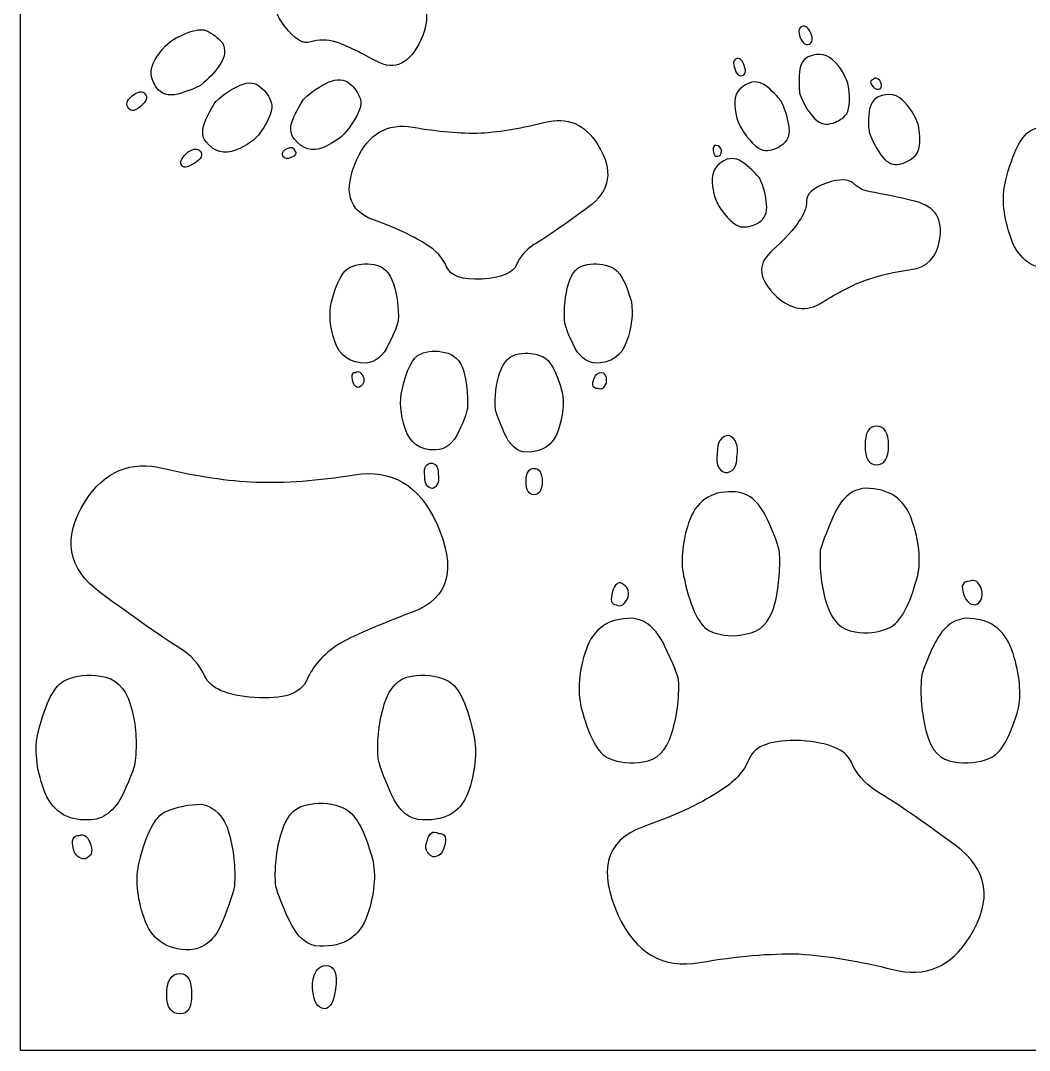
# Model space of a CAD drawing. Header units: centimetres. Extents: x -9.9 to 9.7, y -12.2 to 6.9.
# Drawn here: x 0.258 to 3.737, y -12.22 to -8.667 of the extents above; entities that cross this region are included whole.
import ezdxf

# ---------------------------------------------------------------- set-up
doc = ezdxf.new("R2010")
doc.units = ezdxf.units.CM
doc.header["$MEASUREMENT"] = 0
doc.layers.add('layer 1', color=7, linetype='Continuous')

msp = doc.modelspace()

# ---------------------------------------------------------------- linework, layer by layer
at = {"layer": 'layer 1', "color": 242}
for points, knots in [([(0.25774, -12.21967), (0.25774, -12.21967), (9.65174, -12.21967), (9.65174, -12.21967), (9.65174, -12.21967), (9.65174, -12.21967), (9.65174, 6.88145), (9.65174, 6.88145), (9.65174, 6.88145), (9.65174, 6.88145), (0.25774, 6.88145), (0.25774, 6.88145), (0.25774, 6.88145), (0.25774, 6.88145), (0.25774, -12.21967), (0.25774, -12.21967)], [0, 0, 0, 0, 0.2, 0.2, 0.2, 0.2, 0.4, 0.4, 0.4, 0.4, 0.6, 0.6, 0.6, 0.6, 1, 1, 1, 1]), ([(1.16908, -8.68719), (1.20176, -8.73106), (1.23161, -8.74878), (1.25815, -8.74032), (1.25815, -8.74032), (1.28471, -8.73187), (1.31394, -8.73209), (1.34562, -8.74074), (1.34562, -8.74074), (1.37579, -8.75071), (1.42229, -8.77294), (1.48538, -8.80721), (1.48538, -8.80721), (1.54846, -8.84148), (1.60004, -8.81621), (1.63969, -8.73087), (1.63969, -8.73087), (1.67173, -8.65961), (1.66107, -8.60154), (1.6075, -8.55639), (1.6075, -8.55639), (1.55414, -8.51151), (1.51036, -8.46802), (1.47618, -8.42546), (1.47618, -8.42546), (1.4433, -8.3844), (1.41219, -8.33522), (1.38303, -8.27864), (1.38303, -8.27864), (1.35389, -8.22159), (1.30609, -8.19786), (1.2396, -8.20744), (1.2396, -8.20744), (1.15989, -8.22054), (1.12294, -8.26527), (1.12921, -8.34166), (1.12921, -8.34166), (1.13501, -8.41801), (1.14113, -8.47693), (1.14737, -8.51771), (1.14737, -8.51771), (1.15201, -8.54493), (1.14906, -8.56948), (1.13873, -8.59161), (1.13873, -8.59161), (1.12816, -8.61396), (1.13858, -8.64584), (1.16908, -8.68719)], [0, 0, 0, 0, 0.0769231, 0.0769231, 0.0769231, 0.0769231, 0.1538462, 0.1538462, 0.1538462, 0.1538462, 0.2307692, 0.2307692, 0.2307692, 0.2307692, 0.3076923, 0.3076923, 0.3076923, 0.3076923, 0.3846154, 0.3846154, 0.3846154, 0.3846154, 0.4615385, 0.4615385, 0.4615385, 0.4615385, 0.5384615, 0.5384615, 0.5384615, 0.5384615, 0.6153846, 0.6153846, 0.6153846, 0.6153846, 0.6923077, 0.6923077, 0.6923077, 0.6923077, 0.7692308, 0.7692308, 0.7692308, 0.7692308, 0.8461538, 0.8461538, 0.8461538, 0.8461538, 1, 1, 1, 1]), ([(0.73262, -8.90515), (0.75198, -8.92447), (0.77834, -8.9285), (0.81195, -8.91701), (0.81195, -8.91701), (0.8453, -8.90575), (0.86741, -8.89673), (0.87803, -8.89019), (0.87803, -8.89019), (0.906, -8.86862), (0.92851, -8.84431), (0.94624, -8.81753), (0.94624, -8.81753), (0.96398, -8.79075), (0.96624, -8.76592), (0.95348, -8.74353), (0.95348, -8.74353), (0.93781, -8.72542), (0.91995, -8.7114), (0.89942, -8.7019), (0.89942, -8.7019), (0.87935, -8.69243), (0.84432, -8.70074), (0.79458, -8.72663), (0.79458, -8.72663), (0.76765, -8.74025), (0.74345, -8.76514), (0.72196, -8.80132), (0.72196, -8.80132), (0.70049, -8.8375), (0.70411, -8.87219), (0.73262, -8.90515)], [0, 0, 0, 0, 0.1111111, 0.1111111, 0.1111111, 0.1111111, 0.2222222, 0.2222222, 0.2222222, 0.2222222, 0.3333333, 0.3333333, 0.3333333, 0.3333333, 0.4444444, 0.4444444, 0.4444444, 0.4444444, 0.5555556, 0.5555556, 0.5555556, 0.5555556, 0.6666667, 0.6666667, 0.6666667, 0.6666667, 0.7777778, 0.7777778, 0.7777778, 0.7777778, 1, 1, 1, 1]), ([(2.95183, -8.68732), (2.96432, -8.68217), (2.97483, -8.68952), (2.98321, -8.70977), (2.98321, -8.70977), (2.99147, -8.72976), (2.98921, -8.74239), (2.97672, -8.74754), (2.97672, -8.74754), (2.96479, -8.75248), (2.95483, -8.7449), (2.94657, -8.72491), (2.94657, -8.72491), (2.9382, -8.70465), (2.93991, -8.69225), (2.95183, -8.68732)], [0, 0, 0, 0, 0.2, 0.2, 0.2, 0.2, 0.4, 0.4, 0.4, 0.4, 0.6, 0.6, 0.6, 0.6, 1, 1, 1, 1]), ([(2.72785, -8.79711), (2.7405, -8.79707), (2.74925, -8.80645), (2.75382, -8.82536), (2.75382, -8.82536), (2.76059, -8.84174), (2.75781, -8.85231), (2.74532, -8.85747), (2.74532, -8.85747), (2.73289, -8.85806), (2.72459, -8.84979), (2.72072, -8.83254), (2.72072, -8.83254), (2.71304, -8.81395), (2.71536, -8.80227), (2.72785, -8.79711)], [0, 0, 0, 0, 0.2, 0.2, 0.2, 0.2, 0.4, 0.4, 0.4, 0.4, 0.6, 0.6, 0.6, 0.6, 1, 1, 1, 1]), ([(2.9741, -8.79152), (3.01156, -8.77603), (3.04259, -8.78271), (3.06801, -8.8112), (3.06801, -8.8112), (3.09315, -8.8398), (3.10785, -8.86752), (3.11267, -8.89411), (3.11267, -8.89411), (3.11968, -8.94646), (3.11593, -8.97985), (3.1017, -8.99417), (3.1017, -8.99417), (3.08732, -9.00889), (3.07064, -9.01806), (3.05122, -9.02218), (3.05122, -9.02218), (3.0291, -9.0284), (3.00843, -9.02005), (2.98955, -8.99796), (2.98955, -8.99796), (2.97028, -8.9757), (2.95525, -8.94877), (2.94407, -8.917), (2.94407, -8.917), (2.94287, -8.90937), (2.94231, -8.88914), (2.94265, -8.85618), (2.94265, -8.85618), (2.94312, -8.82349), (2.9537, -8.8019), (2.9741, -8.79152)], [0, 0, 0, 0, 0.1111111, 0.1111111, 0.1111111, 0.1111111, 0.2222222, 0.2222222, 0.2222222, 0.2222222, 0.3333333, 0.3333333, 0.3333333, 0.3333333, 0.4444444, 0.4444444, 0.4444444, 0.4444444, 0.5555556, 0.5555556, 0.5555556, 0.5555556, 0.6666667, 0.6666667, 0.6666667, 0.6666667, 0.7777778, 0.7777778, 0.7777778, 0.7777778, 1, 1, 1, 1]), ([(0.89722, -9.08472), (0.92603, -9.12005), (0.95999, -9.12981), (0.9991, -9.11401), (0.9991, -9.11401), (1.03821, -9.09821), (1.06705, -9.07765), (1.0854, -9.0521), (1.0854, -9.0521), (1.11686, -9.00508), (1.12923, -8.97107), (1.12227, -8.94981), (1.12227, -8.94981), (1.11579, -8.9286), (1.10384, -8.91122), (1.08667, -8.89749), (1.08667, -8.89749), (1.06862, -8.87967), (1.04476, -8.877), (1.01459, -8.88992), (1.01459, -8.88992), (0.98442, -8.90283), (0.95668, -8.9211), (0.93132, -8.94568), (0.93132, -8.94568), (0.92389, -8.95387), (0.91247, -8.97474), (0.89708, -9.0083), (0.89708, -9.0083), (0.88194, -9.04163), (0.88198, -9.0671), (0.89722, -9.08472)], [0, 0, 0, 0, 0.1111111, 0.1111111, 0.1111111, 0.1111111, 0.2222222, 0.2222222, 0.2222222, 0.2222222, 0.3333333, 0.3333333, 0.3333333, 0.3333333, 0.4444444, 0.4444444, 0.4444444, 0.4444444, 0.5555556, 0.5555556, 0.5555556, 0.5555556, 0.6666667, 0.6666667, 0.6666667, 0.6666667, 0.7777778, 0.7777778, 0.7777778, 0.7777778, 1, 1, 1, 1]), ([(1.2023, -9.07587), (1.23086, -9.11142), (1.26414, -9.1209), (1.30238, -9.10409), (1.30238, -9.10409), (1.34062, -9.08728), (1.36927, -9.06601), (1.38814, -9.04001), (1.38814, -9.04001), (1.42241, -8.9932), (1.43618, -8.9593), (1.42945, -8.93829), (1.42945, -8.93829), (1.42249, -8.91704), (1.41013, -8.89869), (1.39188, -8.88369), (1.39188, -8.88369), (1.3737, -8.86776), (1.34952, -8.86625), (1.31884, -8.8796), (1.31884, -8.8796), (1.28837, -8.8932), (1.26061, -8.91194), (1.23525, -8.93652), (1.23525, -8.93652), (1.22725, -8.94609), (1.21584, -8.96696), (1.20054, -8.9991), (1.20054, -8.9991), (1.18525, -9.03124), (1.18576, -9.05676), (1.2023, -9.07587)], [0, 0, 0, 0, 0.1111111, 0.1111111, 0.1111111, 0.1111111, 0.2222222, 0.2222222, 0.2222222, 0.2222222, 0.3333333, 0.3333333, 0.3333333, 0.3333333, 0.4444444, 0.4444444, 0.4444444, 0.4444444, 0.5555556, 0.5555556, 0.5555556, 0.5555556, 0.6666667, 0.6666667, 0.6666667, 0.6666667, 0.7777778, 0.7777778, 0.7777778, 0.7777778, 1, 1, 1, 1]), ([(2.76992, -8.88239), (2.79267, -8.87299), (2.81628, -8.87981), (2.84102, -8.90272), (2.84102, -8.90272), (2.86565, -8.92536), (2.87972, -8.94132), (2.88327, -8.94993), (2.88327, -8.94993), (2.89711, -8.98026), (2.90553, -9.00928), (2.90841, -9.03669), (2.90841, -9.03669), (2.911, -9.0642), (2.90247, -9.08365), (2.88275, -9.0957), (2.88275, -9.0957), (2.86539, -9.10872), (2.84622, -9.11502), (2.82604, -9.11491), (2.82604, -9.11491), (2.80557, -9.11492), (2.78034, -9.09318), (2.75057, -9.05025), (2.75057, -9.05025), (2.73376, -9.02763), (2.72382, -8.99729), (2.72088, -8.95951), (2.72088, -8.95951), (2.71794, -8.92174), (2.73421, -8.89585), (2.76992, -8.88239)], [0, 0, 0, 0, 0.1111111, 0.1111111, 0.1111111, 0.1111111, 0.2222222, 0.2222222, 0.2222222, 0.2222222, 0.3333333, 0.3333333, 0.3333333, 0.3333333, 0.4444444, 0.4444444, 0.4444444, 0.4444444, 0.5555556, 0.5555556, 0.5555556, 0.5555556, 0.6666667, 0.6666667, 0.6666667, 0.6666667, 0.7777778, 0.7777778, 0.7777778, 0.7777778, 1, 1, 1, 1]), ([(3.19766, -8.8694), (3.20366, -8.86269), (3.21165, -8.86394), (3.2213, -8.87392), (3.2213, -8.87392), (3.22913, -8.8866), (3.22913, -8.89602), (3.22168, -8.90236), (3.22168, -8.90236), (3.21307, -8.90591), (3.2049, -8.90344), (3.19721, -8.89427), (3.19721, -8.89427), (3.1862, -8.88257), (3.18627, -8.8741), (3.19766, -8.8694)], [0, 0, 0, 0, 0.2, 0.2, 0.2, 0.2, 0.4, 0.4, 0.4, 0.4, 0.6, 0.6, 0.6, 0.6, 1, 1, 1, 1]), ([(0.63053, -8.97017), (0.63989, -8.98098), (0.65351, -8.97843), (0.67163, -8.96276), (0.67163, -8.96276), (0.69174, -8.94535), (0.69724, -8.93136), (0.68788, -8.92054), (0.68788, -8.92054), (0.67678, -8.90771), (0.66128, -8.91013), (0.64115, -8.92754), (0.64115, -8.92754), (0.62304, -8.94321), (0.61942, -8.95733), (0.63053, -8.97017)], [0, 0, 0, 0, 0.2, 0.2, 0.2, 0.2, 0.4, 0.4, 0.4, 0.4, 0.6, 0.6, 0.6, 0.6, 1, 1, 1, 1]), ([(3.21568, -8.92953), (3.25148, -8.91474), (3.28212, -8.92125), (3.30731, -8.94918), (3.30731, -8.94918), (3.33261, -8.97739), (3.34871, -9.00615), (3.35563, -9.03545), (3.35563, -9.03545), (3.36195, -9.08613), (3.35786, -9.11869), (3.34296, -9.13296), (3.34296, -9.13296), (3.32846, -9.1474), (3.31067, -9.15703), (3.28987, -9.16173), (3.28987, -9.16173), (3.26762, -9.16767), (3.24712, -9.15893), (3.22901, -9.13555), (3.22901, -9.13555), (3.21078, -9.11188), (3.19615, -9.08511), (3.18577, -9.05529), (3.18577, -9.05529), (3.18221, -9.04669), (3.18114, -9.02601), (3.18267, -8.99353), (3.18267, -8.99353), (3.18431, -8.96134), (3.19528, -8.93991), (3.21568, -8.92953)], [0, 0, 0, 0, 0.1111111, 0.1111111, 0.1111111, 0.1111111, 0.2222222, 0.2222222, 0.2222222, 0.2222222, 0.3333333, 0.3333333, 0.3333333, 0.3333333, 0.4444444, 0.4444444, 0.4444444, 0.4444444, 0.5555556, 0.5555556, 0.5555556, 0.5555556, 0.6666667, 0.6666667, 0.6666667, 0.6666667, 0.7777778, 0.7777778, 0.7777778, 0.7777778, 1, 1, 1, 1]), ([(1.8493, -9.55912), (1.9161, -9.55449), (1.95518, -9.53769), (1.96778, -9.50954), (1.96778, -9.50954), (1.97997, -9.48097), (2.00014, -9.45786), (2.02787, -9.43979), (2.02787, -9.43979), (2.07409, -9.41206), (2.13585, -9.3692), (2.21401, -9.31164), (2.21401, -9.31164), (2.29174, -9.25449), (2.3035, -9.18222), (2.24847, -9.09525), (2.24847, -9.09525), (2.20393, -9.02382), (2.14342, -8.99776), (2.06695, -9.01752), (2.06695, -9.01752), (1.99005, -9.03726), (1.9161, -9.04945), (1.84467, -9.05449), (1.84467, -9.05449), (1.77577, -9.05617), (1.69761, -9.04945), (1.61022, -9.03432), (1.61022, -9.03432), (1.52282, -9.01919), (1.45853, -9.05617), (1.41735, -9.14566), (1.41735, -9.14566), (1.36903, -9.25323), (1.38794, -9.32256), (1.47449, -9.35449), (1.47449, -9.35449), (1.56105, -9.38601), (1.62156, -9.41458), (1.65643, -9.43979), (1.65643, -9.43979), (1.69089, -9.45954), (1.71442, -9.48517), (1.72702, -9.51626), (1.72702, -9.51626), (1.73963, -9.54735), (1.78039, -9.56164), (1.8493, -9.55912)], [0, 0, 0, 0, 0.0769231, 0.0769231, 0.0769231, 0.0769231, 0.1538462, 0.1538462, 0.1538462, 0.1538462, 0.2307692, 0.2307692, 0.2307692, 0.2307692, 0.3076923, 0.3076923, 0.3076923, 0.3076923, 0.3846154, 0.3846154, 0.3846154, 0.3846154, 0.4615385, 0.4615385, 0.4615385, 0.4615385, 0.5384615, 0.5384615, 0.5384615, 0.5384615, 0.6153846, 0.6153846, 0.6153846, 0.6153846, 0.6923077, 0.6923077, 0.6923077, 0.6923077, 0.7692308, 0.7692308, 0.7692308, 0.7692308, 0.8461538, 0.8461538, 0.8461538, 0.8461538, 1, 1, 1, 1]), ([(3.8279, -9.52436), (3.87815, -9.52436), (3.91798, -9.49433), (3.94679, -9.43427), (3.94679, -9.43427), (3.97559, -9.37421), (3.98969, -9.33315), (3.98969, -9.31048), (3.98969, -9.31048), (3.99582, -9.24551), (3.98969, -9.18423), (3.97191, -9.1254), (3.97191, -9.1254), (3.95353, -9.06656), (3.91982, -9.03469), (3.86957, -9.02857), (3.86957, -9.02857), (3.82544, -9.02121), (3.78499, -9.02611), (3.74822, -9.04205), (3.74822, -9.04205), (3.71145, -9.05798), (3.6802, -9.11804), (3.65384, -9.22223), (3.65384, -9.22223), (3.64097, -9.27983), (3.6471, -9.34541), (3.67345, -9.41895), (3.67345, -9.41895), (3.6998, -9.49249), (3.75129, -9.52743), (3.8279, -9.52436)], [0, 0, 0, 0, 0.1111111, 0.1111111, 0.1111111, 0.1111111, 0.2222222, 0.2222222, 0.2222222, 0.2222222, 0.3333333, 0.3333333, 0.3333333, 0.3333333, 0.4444444, 0.4444444, 0.4444444, 0.4444444, 0.5555556, 0.5555556, 0.5555556, 0.5555556, 0.6666667, 0.6666667, 0.6666667, 0.6666667, 0.7777778, 0.7777778, 0.7777778, 0.7777778, 1, 1, 1, 1]), ([(0.81203, -9.16369), (0.817, -9.17655), (0.8315, -9.175), (0.85575, -9.15931), (0.85575, -9.15931), (0.88093, -9.14367), (0.88808, -9.12957), (0.87742, -9.11724), (0.87742, -9.11724), (0.86806, -9.10642), (0.85432, -9.10732), (0.83597, -9.11967), (0.83597, -9.11967), (0.81484, -9.13795), (0.80694, -9.15271), (0.81203, -9.16369)], [0, 0, 0, 0, 0.2, 0.2, 0.2, 0.2, 0.4, 0.4, 0.4, 0.4, 0.6, 0.6, 0.6, 0.6, 1, 1, 1, 1]), ([(1.16217, -9.13523), (1.16935, -9.14353), (1.17892, -9.14493), (1.19019, -9.13914), (1.19019, -9.13914), (1.20693, -9.13257), (1.21083, -9.12436), (1.20234, -9.11455), (1.20234, -9.11455), (1.20012, -9.10283), (1.19156, -9.10056), (1.17734, -9.10803), (1.17734, -9.10803), (1.16405, -9.11249), (1.15915, -9.12157), (1.16217, -9.13523)], [0, 0, 0, 0, 0.2, 0.2, 0.2, 0.2, 0.4, 0.4, 0.4, 0.4, 0.6, 0.6, 0.6, 0.6, 1, 1, 1, 1]), ([(2.65591, -9.09716), (2.66659, -9.0986), (2.67278, -9.10416), (2.67434, -9.11424), (2.67434, -9.11424), (2.67451, -9.12879), (2.67012, -9.13547), (2.66052, -9.13425), (2.66052, -9.13425), (2.65302, -9.13735), (2.64821, -9.13121), (2.64625, -9.11545), (2.64625, -9.11545), (2.64566, -9.10302), (2.64866, -9.09691), (2.65591, -9.09716)], [0, 0, 0, 0, 0.2, 0.2, 0.2, 0.2, 0.4, 0.4, 0.4, 0.4, 0.6, 0.6, 0.6, 0.6, 1, 1, 1, 1]), ([(2.69365, -9.14525), (2.71572, -9.13808), (2.73861, -9.14551), (2.76278, -9.16705), (2.76278, -9.16705), (2.78706, -9.18885), (2.80173, -9.20391), (2.80695, -9.21182), (2.80695, -9.21182), (2.8201, -9.24051), (2.82808, -9.27003), (2.83048, -9.30023), (2.83048, -9.30023), (2.83305, -9.33003), (2.82442, -9.35082), (2.80447, -9.36231), (2.80447, -9.36231), (2.78615, -9.37378), (2.76758, -9.37918), (2.74795, -9.37884), (2.74795, -9.37884), (2.72843, -9.37879), (2.70338, -9.35827), (2.67264, -9.31769), (2.67264, -9.31769), (2.6549, -9.29285), (2.6449, -9.26157), (2.64263, -9.22385), (2.64263, -9.22385), (2.64048, -9.18639), (2.6573, -9.16027), (2.69365, -9.14525)], [0, 0, 0, 0, 0.1111111, 0.1111111, 0.1111111, 0.1111111, 0.2222222, 0.2222222, 0.2222222, 0.2222222, 0.3333333, 0.3333333, 0.3333333, 0.3333333, 0.4444444, 0.4444444, 0.4444444, 0.4444444, 0.5555556, 0.5555556, 0.5555556, 0.5555556, 0.6666667, 0.6666667, 0.6666667, 0.6666667, 0.7777778, 0.7777778, 0.7777778, 0.7777778, 1, 1, 1, 1]), ([(3.03688, -9.22728), (3.08226, -9.2121), (3.11266, -9.21253), (3.12867, -9.22769), (3.12867, -9.22769), (3.14451, -9.24324), (3.16415, -9.253), (3.1874, -9.25736), (3.1874, -9.25736), (3.22549, -9.26306), (3.27799, -9.27451), (3.34532, -9.2912), (3.34532, -9.2912), (3.41226, -9.30773), (3.43975, -9.35225), (3.42714, -9.42472), (3.42714, -9.42472), (3.41721, -9.48406), (3.38436, -9.51778), (3.32846, -9.52561), (3.32846, -9.52561), (3.27228, -9.53355), (3.22011, -9.54569), (3.17156, -9.56186), (3.17156, -9.56186), (3.12559, -9.57955), (3.0758, -9.60532), (3.0222, -9.63917), (3.0222, -9.63917), (2.96861, -9.67302), (2.91605, -9.66614), (2.86443, -9.61826), (2.86443, -9.61826), (2.80315, -9.5604), (2.79672, -9.50946), (2.84518, -9.46473), (2.84518, -9.46473), (2.89375, -9.4203), (2.92591, -9.38491), (2.94206, -9.35874), (2.94206, -9.35874), (2.95943, -9.33629), (2.96798, -9.31294), (2.96781, -9.28896), (2.96781, -9.28896), (2.96765, -9.26499), (2.99067, -9.24443), (3.03688, -9.22728)], [0, 0, 0, 0, 0.0769231, 0.0769231, 0.0769231, 0.0769231, 0.1538462, 0.1538462, 0.1538462, 0.1538462, 0.2307692, 0.2307692, 0.2307692, 0.2307692, 0.3076923, 0.3076923, 0.3076923, 0.3076923, 0.3846154, 0.3846154, 0.3846154, 0.3846154, 0.4615385, 0.4615385, 0.4615385, 0.4615385, 0.5384615, 0.5384615, 0.5384615, 0.5384615, 0.6153846, 0.6153846, 0.6153846, 0.6153846, 0.6923077, 0.6923077, 0.6923077, 0.6923077, 0.7692308, 0.7692308, 0.7692308, 0.7692308, 0.8461538, 0.8461538, 0.8461538, 0.8461538, 1, 1, 1, 1]), ([(1.44929, -9.84862), (1.48164, -9.8461), (1.50727, -9.82425), (1.52702, -9.78349), (1.52702, -9.78349), (1.54677, -9.74232), (1.55769, -9.715), (1.56021, -9.70198), (1.56021, -9.70198), (1.56189, -9.65787), (1.55643, -9.61543), (1.54341, -9.57509), (1.54341, -9.57509), (1.5308, -9.53517), (1.50853, -9.5129), (1.47659, -9.5087), (1.47659, -9.5087), (1.44677, -9.50366), (1.41987, -9.5066), (1.39466, -9.51752), (1.39466, -9.51752), (1.36946, -9.52803), (1.34803, -9.56795), (1.32995, -9.63685), (1.32995, -9.63685), (1.32029, -9.67845), (1.32408, -9.72425), (1.3413, -9.77425), (1.3413, -9.77425), (1.35853, -9.82383), (1.39424, -9.84862), (1.44929, -9.84862)], [0, 0, 0, 0, 0.1111111, 0.1111111, 0.1111111, 0.1111111, 0.2222222, 0.2222222, 0.2222222, 0.2222222, 0.3333333, 0.3333333, 0.3333333, 0.3333333, 0.4444444, 0.4444444, 0.4444444, 0.4444444, 0.5555556, 0.5555556, 0.5555556, 0.5555556, 0.6666667, 0.6666667, 0.6666667, 0.6666667, 0.7777778, 0.7777778, 0.7777778, 0.7777778, 1, 1, 1, 1]), ([(2.23964, -9.84862), (2.29384, -9.84862), (2.32998, -9.82383), (2.34763, -9.77425), (2.34763, -9.77425), (2.36527, -9.72425), (2.37073, -9.67845), (2.36401, -9.63685), (2.36401, -9.63685), (2.34511, -9.56795), (2.32241, -9.52803), (2.29552, -9.51752), (2.29552, -9.51752), (2.26905, -9.5066), (2.2409, -9.50366), (2.21148, -9.5087), (2.21148, -9.5087), (2.17956, -9.5129), (2.1577, -9.53517), (2.14678, -9.57509), (2.14678, -9.57509), (2.13585, -9.61543), (2.13123, -9.65787), (2.13375, -9.70198), (2.13375, -9.70198), (2.13375, -9.715), (2.14342, -9.74232), (2.16275, -9.78349), (2.16275, -9.78349), (2.18208, -9.82425), (2.20771, -9.8461), (2.23964, -9.84862)], [0, 0, 0, 0, 0.1111111, 0.1111111, 0.1111111, 0.1111111, 0.2222222, 0.2222222, 0.2222222, 0.2222222, 0.3333333, 0.3333333, 0.3333333, 0.3333333, 0.4444444, 0.4444444, 0.4444444, 0.4444444, 0.5555556, 0.5555556, 0.5555556, 0.5555556, 0.6666667, 0.6666667, 0.6666667, 0.6666667, 0.7777778, 0.7777778, 0.7777778, 0.7777778, 1, 1, 1, 1]), ([(1.68837, -10.14779), (1.72282, -10.14779), (1.74972, -10.12636), (1.76946, -10.0835), (1.76946, -10.0835), (1.78921, -10.04106), (1.79887, -10.01291), (1.79887, -9.99989), (1.79887, -9.99989), (1.80055, -9.95325), (1.79593, -9.91123), (1.78501, -9.87425), (1.78501, -9.87425), (1.77367, -9.83728), (1.75224, -9.81669), (1.7203, -9.81165), (1.7203, -9.81165), (1.69089, -9.80409), (1.66274, -9.80619), (1.63669, -9.81711), (1.63669, -9.81711), (1.61022, -9.82804), (1.58921, -9.86963), (1.57366, -9.94106), (1.57366, -9.94106), (1.56399, -9.9793), (1.56736, -10.02384), (1.58374, -10.07426), (1.58374, -10.07426), (1.60013, -10.12468), (1.635, -10.14947), (1.68837, -10.14779)], [0, 0, 0, 0, 0.1111111, 0.1111111, 0.1111111, 0.1111111, 0.2222222, 0.2222222, 0.2222222, 0.2222222, 0.3333333, 0.3333333, 0.3333333, 0.3333333, 0.4444444, 0.4444444, 0.4444444, 0.4444444, 0.5555556, 0.5555556, 0.5555556, 0.5555556, 0.6666667, 0.6666667, 0.6666667, 0.6666667, 0.7777778, 0.7777778, 0.7777778, 0.7777778, 1, 1, 1, 1]), ([(2.00097, -10.15619), (2.0577, -10.15619), (2.09426, -10.13098), (2.1119, -10.08056), (2.1119, -10.08056), (2.12913, -10.03014), (2.13333, -9.98644), (2.12535, -9.94946), (2.12535, -9.94946), (2.10644, -9.87803), (2.08375, -9.83686), (2.0577, -9.82593), (2.0577, -9.82593), (2.03124, -9.81458), (2.00476, -9.81165), (1.97744, -9.81669), (1.97744, -9.81669), (1.94552, -9.82047), (1.92324, -9.84232), (1.91064, -9.88097), (1.91064, -9.88097), (1.89761, -9.92006), (1.89257, -9.96291), (1.89509, -10.00997), (1.89509, -10.00997), (1.89761, -10.02047), (1.9077, -10.04695), (1.92576, -10.08938), (1.92576, -10.08938), (1.94384, -10.1314), (1.96905, -10.15367), (2.00097, -10.15619)], [0, 0, 0, 0, 0.1111111, 0.1111111, 0.1111111, 0.1111111, 0.2222222, 0.2222222, 0.2222222, 0.2222222, 0.3333333, 0.3333333, 0.3333333, 0.3333333, 0.4444444, 0.4444444, 0.4444444, 0.4444444, 0.5555556, 0.5555556, 0.5555556, 0.5555556, 0.6666667, 0.6666667, 0.6666667, 0.6666667, 0.7777778, 0.7777778, 0.7777778, 0.7777778, 1, 1, 1, 1]), ([(1.42618, -9.93098), (1.4392, -9.92341), (1.44424, -9.91291), (1.44088, -9.89905), (1.44088, -9.89905), (1.43332, -9.88014), (1.42408, -9.87383), (1.41231, -9.88055), (1.41231, -9.88055), (1.40096, -9.88055), (1.39803, -9.89106), (1.40391, -9.91249), (1.40391, -9.91249), (1.40979, -9.92888), (1.41693, -9.93518), (1.42618, -9.93098)], [0, 0, 0, 0, 0.2, 0.2, 0.2, 0.2, 0.4, 0.4, 0.4, 0.4, 0.6, 0.6, 0.6, 0.6, 1, 1, 1, 1]), ([(2.24847, -9.93602), (2.25981, -9.94149), (2.26947, -9.9356), (2.27662, -9.91753), (2.27662, -9.91753), (2.27997, -9.89694), (2.27493, -9.88476), (2.26191, -9.88055), (2.26191, -9.88055), (2.24888, -9.88055), (2.23964, -9.88812), (2.2346, -9.90408), (2.2346, -9.90408), (2.22661, -9.9251), (2.23124, -9.93602), (2.24847, -9.93602)], [0, 0, 0, 0, 0.2, 0.2, 0.2, 0.2, 0.4, 0.4, 0.4, 0.4, 0.6, 0.6, 0.6, 0.6, 1, 1, 1, 1]), ([(3.20923, -10.06617), (3.2368, -10.06617), (3.2509, -10.08823), (3.2509, -10.13297), (3.2509, -10.13297), (3.2509, -10.1771), (3.2368, -10.19916), (3.20923, -10.19916), (3.20923, -10.19916), (3.18287, -10.19916), (3.17, -10.1771), (3.17, -10.13297), (3.17, -10.13297), (3.17, -10.08823), (3.18287, -10.06617), (3.20923, -10.06617)], [0, 0, 0, 0, 0.2, 0.2, 0.2, 0.2, 0.4, 0.4, 0.4, 0.4, 0.6, 0.6, 0.6, 0.6, 1, 1, 1, 1]), ([(2.70117, -10.09865), (2.72508, -10.10846), (2.73427, -10.13297), (2.72814, -10.17219), (2.72814, -10.17219), (2.72814, -10.20835), (2.71466, -10.22612), (2.68707, -10.22612), (2.68707, -10.22612), (2.66317, -10.21755), (2.65398, -10.19548), (2.66011, -10.15993), (2.66011, -10.15993), (2.66011, -10.11888), (2.67359, -10.09865), (2.70117, -10.09865)], [0, 0, 0, 0, 0.2, 0.2, 0.2, 0.2, 0.4, 0.4, 0.4, 0.4, 0.6, 0.6, 0.6, 0.6, 1, 1, 1, 1]), ([(1.06328, -11.00224), (1.16379, -11.00959), (1.22446, -10.98937), (1.24469, -10.94218), (1.24469, -10.94218), (1.26491, -10.89499), (1.30045, -10.85454), (1.3507, -10.82084), (1.3507, -10.82084), (1.40096, -10.7908), (1.48798, -10.75281), (1.61178, -10.70623), (1.61178, -10.70623), (1.73558, -10.65965), (1.76254, -10.55731), (1.69146, -10.39919), (1.69146, -10.39919), (1.63078, -10.26866), (1.53701, -10.2135), (1.40954, -10.23372), (1.40954, -10.23372), (1.28268, -10.25394), (1.1693, -10.26253), (1.0688, -10.25885), (1.0688, -10.25885), (0.97197, -10.25518), (0.86594, -10.23924), (0.75195, -10.21166), (0.75195, -10.21166), (0.63735, -10.18347), (0.54664, -10.22146), (0.47984, -10.32565), (0.47984, -10.32565), (0.40201, -10.45251), (0.41978, -10.55792), (0.53378, -10.64127), (0.53378, -10.64127), (0.64716, -10.72523), (0.73663, -10.78774), (0.80098, -10.82819), (0.80098, -10.82819), (0.84449, -10.85454), (0.87514, -10.88825), (0.89352, -10.92931), (0.89352, -10.92931), (0.91191, -10.97098), (0.9689, -10.99488), (1.06328, -11.00224)], [0, 0, 0, 0, 0.0769231, 0.0769231, 0.0769231, 0.0769231, 0.1538462, 0.1538462, 0.1538462, 0.1538462, 0.2307692, 0.2307692, 0.2307692, 0.2307692, 0.3076923, 0.3076923, 0.3076923, 0.3076923, 0.3846154, 0.3846154, 0.3846154, 0.3846154, 0.4615385, 0.4615385, 0.4615385, 0.4615385, 0.5384615, 0.5384615, 0.5384615, 0.5384615, 0.6153846, 0.6153846, 0.6153846, 0.6153846, 0.6923077, 0.6923077, 0.6923077, 0.6923077, 0.7692308, 0.7692308, 0.7692308, 0.7692308, 0.8461538, 0.8461538, 0.8461538, 0.8461538, 1, 1, 1, 1]), ([(1.67954, -10.28056), (1.69593, -10.27384), (1.70223, -10.25703), (1.69803, -10.23014), (1.69803, -10.23014), (1.69803, -10.20535), (1.68879, -10.19317), (1.66988, -10.19317), (1.66988, -10.19317), (1.65349, -10.19905), (1.64719, -10.21417), (1.65139, -10.23855), (1.65139, -10.23855), (1.65139, -10.2667), (1.66063, -10.28056), (1.67954, -10.28056)], [0, 0, 0, 0, 0.2, 0.2, 0.2, 0.2, 0.4, 0.4, 0.4, 0.4, 0.6, 0.6, 0.6, 0.6, 1, 1, 1, 1]), ([(2.02787, -10.30284), (2.04678, -10.30284), (2.05644, -10.28771), (2.05644, -10.25703), (2.05644, -10.25703), (2.05644, -10.22678), (2.04678, -10.21165), (2.02787, -10.21165), (2.02787, -10.21165), (2.00981, -10.21165), (2.00097, -10.22678), (2.00097, -10.25703), (2.00097, -10.25703), (2.00097, -10.28771), (2.00981, -10.30284), (2.02787, -10.30284)], [0, 0, 0, 0, 0.2, 0.2, 0.2, 0.2, 0.4, 0.4, 0.4, 0.4, 0.6, 0.6, 0.6, 0.6, 1, 1, 1, 1]), ([(2.71404, -10.29232), (2.76429, -10.29232), (2.80352, -10.32357), (2.83232, -10.38608), (2.83232, -10.38608), (2.86112, -10.44798), (2.87522, -10.48903), (2.87522, -10.50804), (2.87522, -10.50804), (2.87767, -10.57606), (2.87093, -10.63735), (2.85499, -10.69128), (2.85499, -10.69128), (2.83845, -10.74521), (2.8072, -10.77524), (2.76062, -10.78259), (2.76062, -10.78259), (2.71772, -10.79362), (2.67666, -10.79056), (2.63866, -10.77463), (2.63866, -10.77463), (2.60005, -10.75869), (2.56941, -10.69802), (2.54673, -10.59383), (2.54673, -10.59383), (2.53264, -10.53807), (2.53754, -10.4731), (2.56145, -10.39956), (2.56145, -10.39956), (2.58535, -10.32602), (2.63621, -10.28986), (2.71404, -10.29232)], [0, 0, 0, 0, 0.1111111, 0.1111111, 0.1111111, 0.1111111, 0.2222222, 0.2222222, 0.2222222, 0.2222222, 0.3333333, 0.3333333, 0.3333333, 0.3333333, 0.4444444, 0.4444444, 0.4444444, 0.4444444, 0.5555556, 0.5555556, 0.5555556, 0.5555556, 0.6666667, 0.6666667, 0.6666667, 0.6666667, 0.7777778, 0.7777778, 0.7777778, 0.7777778, 1, 1, 1, 1]), ([(3.17, -10.28006), (3.25273, -10.28006), (3.30606, -10.31683), (3.33179, -10.39037), (3.33179, -10.39037), (3.35693, -10.46391), (3.36305, -10.52765), (3.35141, -10.58158), (3.35141, -10.58158), (3.32383, -10.68576), (3.29074, -10.74582), (3.25273, -10.76175), (3.25273, -10.76175), (3.21413, -10.7783), (3.17552, -10.78259), (3.13568, -10.77524), (3.13568, -10.77524), (3.0891, -10.76972), (3.05663, -10.73785), (3.03824, -10.68147), (3.03824, -10.68147), (3.01924, -10.62448), (3.01189, -10.56197), (3.01557, -10.49333), (3.01557, -10.49333), (3.01924, -10.47801), (3.03395, -10.4394), (3.06031, -10.3775), (3.06031, -10.3775), (3.08666, -10.31621), (3.12342, -10.28373), (3.17, -10.28006)], [0, 0, 0, 0, 0.1111111, 0.1111111, 0.1111111, 0.1111111, 0.2222222, 0.2222222, 0.2222222, 0.2222222, 0.3333333, 0.3333333, 0.3333333, 0.3333333, 0.4444444, 0.4444444, 0.4444444, 0.4444444, 0.5555556, 0.5555556, 0.5555556, 0.5555556, 0.6666667, 0.6666667, 0.6666667, 0.6666667, 0.7777778, 0.7777778, 0.7777778, 0.7777778, 1, 1, 1, 1]), ([(2.33162, -10.60854), (2.35062, -10.61958), (2.35797, -10.6349), (2.35307, -10.65512), (2.35307, -10.65512), (2.34204, -10.68269), (2.32856, -10.69189), (2.3114, -10.68209), (2.3114, -10.68209), (2.29486, -10.68209), (2.29056, -10.66676), (2.29914, -10.63551), (2.29914, -10.63551), (2.30772, -10.61161), (2.31814, -10.60241), (2.33162, -10.60854)], [0, 0, 0, 0, 0.2, 0.2, 0.2, 0.2, 0.4, 0.4, 0.4, 0.4, 0.6, 0.6, 0.6, 0.6, 1, 1, 1, 1]), ([(3.53098, -10.60119), (3.54752, -10.59323), (3.56161, -10.6018), (3.57203, -10.62815), (3.57203, -10.62815), (3.57694, -10.65818), (3.56958, -10.67596), (3.55059, -10.68209), (3.55059, -10.68209), (3.53158, -10.68209), (3.5181, -10.67105), (3.51075, -10.64777), (3.51075, -10.64777), (3.4991, -10.61712), (3.50585, -10.60119), (3.53098, -10.60119)], [0, 0, 0, 0, 0.2, 0.2, 0.2, 0.2, 0.4, 0.4, 0.4, 0.4, 0.6, 0.6, 0.6, 0.6, 1, 1, 1, 1]), ([(2.36533, -10.72867), (2.41252, -10.73234), (2.4499, -10.76421), (2.47871, -10.82366), (2.47871, -10.82366), (2.50751, -10.88371), (2.52344, -10.92355), (2.52713, -10.94255), (2.52713, -10.94255), (2.52957, -11.0069), (2.5216, -11.06879), (2.50261, -11.12763), (2.50261, -11.12763), (2.48422, -11.18585), (2.45174, -11.21833), (2.40516, -11.22446), (2.40516, -11.22446), (2.36165, -11.23181), (2.32243, -11.22753), (2.28566, -11.21159), (2.28566, -11.21159), (2.24888, -11.19627), (2.21763, -11.13805), (2.19128, -11.03754), (2.19128, -11.03754), (2.17718, -10.97687), (2.1827, -10.91007), (2.20783, -10.83714), (2.20783, -10.83714), (2.23295, -10.76482), (2.28505, -10.72867), (2.36533, -10.72867)], [0, 0, 0, 0, 0.1111111, 0.1111111, 0.1111111, 0.1111111, 0.2222222, 0.2222222, 0.2222222, 0.2222222, 0.3333333, 0.3333333, 0.3333333, 0.3333333, 0.4444444, 0.4444444, 0.4444444, 0.4444444, 0.5555556, 0.5555556, 0.5555556, 0.5555556, 0.6666667, 0.6666667, 0.6666667, 0.6666667, 0.7777778, 0.7777778, 0.7777778, 0.7777778, 1, 1, 1, 1]), ([(3.5181, -10.72867), (3.59716, -10.72867), (3.64987, -10.76482), (3.67561, -10.83714), (3.67561, -10.83714), (3.70134, -10.91007), (3.70931, -10.97687), (3.69951, -11.03754), (3.69951, -11.03754), (3.67193, -11.13805), (3.63883, -11.19627), (3.59962, -11.21159), (3.59962, -11.21159), (3.56101, -11.22753), (3.51994, -11.23181), (3.47704, -11.22446), (3.47704, -11.22446), (3.43046, -11.21833), (3.3986, -11.18585), (3.38266, -11.12763), (3.38266, -11.12763), (3.36673, -11.06879), (3.35998, -11.0069), (3.36366, -10.94255), (3.36366, -10.94255), (3.36366, -10.92355), (3.37776, -10.88371), (3.40595, -10.82366), (3.40595, -10.82366), (3.43415, -10.76421), (3.47153, -10.73234), (3.5181, -10.72867)], [0, 0, 0, 0, 0.1111111, 0.1111111, 0.1111111, 0.1111111, 0.2222222, 0.2222222, 0.2222222, 0.2222222, 0.3333333, 0.3333333, 0.3333333, 0.3333333, 0.4444444, 0.4444444, 0.4444444, 0.4444444, 0.5555556, 0.5555556, 0.5555556, 0.5555556, 0.6666667, 0.6666667, 0.6666667, 0.6666667, 0.7777778, 0.7777778, 0.7777778, 0.7777778, 1, 1, 1, 1]), ([(0.4921, -11.4245), (0.54236, -11.4245), (0.58219, -11.39447), (0.611, -11.3344), (0.611, -11.3344), (0.6398, -11.27435), (0.65389, -11.23328), (0.65389, -11.21061), (0.65389, -11.21061), (0.66002, -11.14565), (0.65389, -11.08436), (0.63612, -11.02553), (0.63612, -11.02553), (0.61774, -10.96669), (0.58403, -10.93482), (0.53378, -10.9287), (0.53378, -10.9287), (0.48965, -10.92135), (0.44921, -10.92624), (0.41243, -10.94218), (0.41243, -10.94218), (0.37566, -10.95812), (0.3444, -11.01817), (0.31805, -11.12236), (0.31805, -11.12236), (0.30518, -11.17997), (0.31131, -11.24554), (0.33767, -11.31909), (0.33767, -11.31909), (0.36402, -11.39263), (0.41549, -11.42756), (0.4921, -11.4245)], [0, 0, 0, 0, 0.1111111, 0.1111111, 0.1111111, 0.1111111, 0.2222222, 0.2222222, 0.2222222, 0.2222222, 0.3333333, 0.3333333, 0.3333333, 0.3333333, 0.4444444, 0.4444444, 0.4444444, 0.4444444, 0.5555556, 0.5555556, 0.5555556, 0.5555556, 0.6666667, 0.6666667, 0.6666667, 0.6666667, 0.7777778, 0.7777778, 0.7777778, 0.7777778, 1, 1, 1, 1]), ([(1.64488, -11.4245), (1.72884, -11.42756), (1.78216, -11.39263), (1.80483, -11.31909), (1.80483, -11.31909), (1.8275, -11.24554), (1.83241, -11.17997), (1.81892, -11.12236), (1.81892, -11.12236), (1.79502, -11.01817), (1.76438, -10.95812), (1.727, -10.94218), (1.727, -10.94218), (1.689, -10.92624), (1.64856, -10.92135), (1.60565, -10.9287), (1.60565, -10.9287), (1.56153, -10.93482), (1.53027, -10.96669), (1.51189, -11.02553), (1.51189, -11.02553), (1.49411, -11.08436), (1.48676, -11.14565), (1.49044, -11.21061), (1.49044, -11.21061), (1.49411, -11.23328), (1.50944, -11.27435), (1.53579, -11.3344), (1.53579, -11.3344), (1.56214, -11.39447), (1.5983, -11.4245), (1.64488, -11.4245)], [0, 0, 0, 0, 0.1111111, 0.1111111, 0.1111111, 0.1111111, 0.2222222, 0.2222222, 0.2222222, 0.2222222, 0.3333333, 0.3333333, 0.3333333, 0.3333333, 0.4444444, 0.4444444, 0.4444444, 0.4444444, 0.5555556, 0.5555556, 0.5555556, 0.5555556, 0.6666667, 0.6666667, 0.6666667, 0.6666667, 0.7777778, 0.7777778, 0.7777778, 0.7777778, 1, 1, 1, 1]), ([(2.94876, -11.15092), (3.04621, -11.15766), (3.1032, -11.18217), (3.12159, -11.22324), (3.12159, -11.22324), (3.13936, -11.26491), (3.16878, -11.29861), (3.20923, -11.32496), (3.20923, -11.32496), (3.27664, -11.36541), (3.36673, -11.42792), (3.48072, -11.51189), (3.48072, -11.51189), (3.59409, -11.59524), (3.61126, -11.70064), (3.53098, -11.82751), (3.53098, -11.82751), (3.46601, -11.93169), (3.37776, -11.96968), (3.26622, -11.94088), (3.26622, -11.94088), (3.15407, -11.91208), (3.04621, -11.89431), (2.94202, -11.88695), (2.94202, -11.88695), (2.84152, -11.8845), (2.72752, -11.89431), (2.60005, -11.91637), (2.60005, -11.91637), (2.47258, -11.93843), (2.37881, -11.8845), (2.31875, -11.75396), (2.31875, -11.75396), (2.24828, -11.59708), (2.27585, -11.49596), (2.4021, -11.44938), (2.4021, -11.44938), (2.52835, -11.40341), (2.6166, -11.36174), (2.66746, -11.32496), (2.66746, -11.32496), (2.71772, -11.29617), (2.75204, -11.25878), (2.77042, -11.21343), (2.77042, -11.21343), (2.78881, -11.16808), (2.84826, -11.14724), (2.94876, -11.15092)], [0, 0, 0, 0, 0.0769231, 0.0769231, 0.0769231, 0.0769231, 0.1538462, 0.1538462, 0.1538462, 0.1538462, 0.2307692, 0.2307692, 0.2307692, 0.2307692, 0.3076923, 0.3076923, 0.3076923, 0.3076923, 0.3846154, 0.3846154, 0.3846154, 0.3846154, 0.4615385, 0.4615385, 0.4615385, 0.4615385, 0.5384615, 0.5384615, 0.5384615, 0.5384615, 0.6153846, 0.6153846, 0.6153846, 0.6153846, 0.6923077, 0.6923077, 0.6923077, 0.6923077, 0.7692308, 0.7692308, 0.7692308, 0.7692308, 0.8461538, 0.8461538, 0.8461538, 0.8461538, 1, 1, 1, 1]), ([(1.28943, -11.86023), (1.37338, -11.86269), (1.42793, -11.82713), (1.45306, -11.7536), (1.45306, -11.7536), (1.47818, -11.68005), (1.48431, -11.61509), (1.47083, -11.55871), (1.47083, -11.55871), (1.44325, -11.4582), (1.41077, -11.39998), (1.37277, -11.38405), (1.37277, -11.38405), (1.33539, -11.3675), (1.29678, -11.36321), (1.25694, -11.37056), (1.25694, -11.37056), (1.21037, -11.37424), (1.17788, -11.40427), (1.1595, -11.46188), (1.1595, -11.46188), (1.14111, -11.51949), (1.13315, -11.58016), (1.13682, -11.64512), (1.13682, -11.64512), (1.13927, -11.66534), (1.15459, -11.7064), (1.18278, -11.7683), (1.18278, -11.7683), (1.21098, -11.82959), (1.24652, -11.86023), (1.28943, -11.86023)], [0, 0, 0, 0, 0.1111111, 0.1111111, 0.1111111, 0.1111111, 0.2222222, 0.2222222, 0.2222222, 0.2222222, 0.3333333, 0.3333333, 0.3333333, 0.3333333, 0.4444444, 0.4444444, 0.4444444, 0.4444444, 0.5555556, 0.5555556, 0.5555556, 0.5555556, 0.6666667, 0.6666667, 0.6666667, 0.6666667, 0.7777778, 0.7777778, 0.7777778, 0.7777778, 1, 1, 1, 1]), ([(0.84082, -11.87311), (0.89107, -11.86942), (0.92845, -11.83755), (0.95297, -11.77688), (0.95297, -11.77688), (0.97748, -11.71683), (0.99158, -11.67515), (0.99525, -11.65248), (0.99525, -11.65248), (0.99893, -11.58751), (0.99219, -11.52684), (0.97626, -11.46984), (0.97626, -11.46984), (0.96032, -11.41285), (0.92845, -11.37976), (0.88187, -11.37056), (0.88187, -11.37056), (0.83775, -11.37056), (0.79669, -11.37853), (0.75869, -11.39569), (0.75869, -11.39569), (0.72131, -11.41224), (0.69067, -11.47107), (0.66677, -11.57158), (0.66677, -11.57158), (0.65328, -11.62551), (0.6588, -11.68925), (0.68332, -11.76279), (0.68332, -11.76279), (0.70783, -11.83633), (0.76053, -11.87311), (0.84082, -11.87311)], [0, 0, 0, 0, 0.1111111, 0.1111111, 0.1111111, 0.1111111, 0.2222222, 0.2222222, 0.2222222, 0.2222222, 0.3333333, 0.3333333, 0.3333333, 0.3333333, 0.4444444, 0.4444444, 0.4444444, 0.4444444, 0.5555556, 0.5555556, 0.5555556, 0.5555556, 0.6666667, 0.6666667, 0.6666667, 0.6666667, 0.7777778, 0.7777778, 0.7777778, 0.7777778, 1, 1, 1, 1]), ([(0.47984, -11.55871), (0.5013, -11.55074), (0.50804, -11.53481), (0.49946, -11.51213), (0.49946, -11.51213), (0.49088, -11.4821), (0.478, -11.47107), (0.46023, -11.47781), (0.46023, -11.47781), (0.43879, -11.47781), (0.43204, -11.49374), (0.44001, -11.525), (0.44001, -11.525), (0.44614, -11.54768), (0.45962, -11.55871), (0.47984, -11.55871)], [0, 0, 0, 0, 0.2, 0.2, 0.2, 0.2, 0.4, 0.4, 0.4, 0.4, 0.6, 0.6, 0.6, 0.6, 1, 1, 1, 1]), ([(1.6792, -11.55197), (1.69942, -11.55197), (1.7129, -11.54032), (1.71842, -11.51765), (1.71842, -11.51765), (1.72945, -11.48639), (1.72271, -11.47107), (1.69881, -11.47107), (1.69881, -11.47107), (1.67981, -11.46004), (1.66633, -11.46923), (1.65958, -11.49803), (1.65958, -11.49803), (1.64978, -11.52194), (1.65652, -11.53971), (1.6792, -11.55197)], [0, 0, 0, 0, 0.2, 0.2, 0.2, 0.2, 0.4, 0.4, 0.4, 0.4, 0.6, 0.6, 0.6, 0.6, 1, 1, 1, 1]), ([(1.29678, -12.07412), (1.32068, -12.0827), (1.336, -12.06064), (1.34335, -12.00793), (1.34335, -12.00793), (1.35194, -11.954), (1.3409, -11.92703), (1.31087, -11.92703), (1.31087, -11.92703), (1.28452, -11.92703), (1.2692, -11.94726), (1.26429, -11.98771), (1.26429, -11.98771), (1.26429, -12.03918), (1.27533, -12.06799), (1.29678, -12.07412)], [0, 0, 0, 0, 0.2, 0.2, 0.2, 0.2, 0.4, 0.4, 0.4, 0.4, 0.6, 0.6, 0.6, 0.6, 1, 1, 1, 1]), ([(0.80834, -12.09372), (0.83469, -12.09372), (0.84755, -12.07166), (0.84755, -12.02754), (0.84755, -12.02754), (0.84755, -11.97851), (0.83469, -11.954), (0.80834, -11.954), (0.80834, -11.954), (0.77708, -11.954), (0.76176, -11.97851), (0.76176, -12.02754), (0.76176, -12.02754), (0.76176, -12.07166), (0.77708, -12.09372), (0.80834, -12.09372)], [0, 0, 0, 0, 0.2, 0.2, 0.2, 0.2, 0.4, 0.4, 0.4, 0.4, 0.6, 0.6, 0.6, 0.6, 1, 1, 1, 1])]:
    msp.add_open_spline(points, degree=3, knots=knots, dxfattribs=at)

doc.saveas('drawing.dxf')
